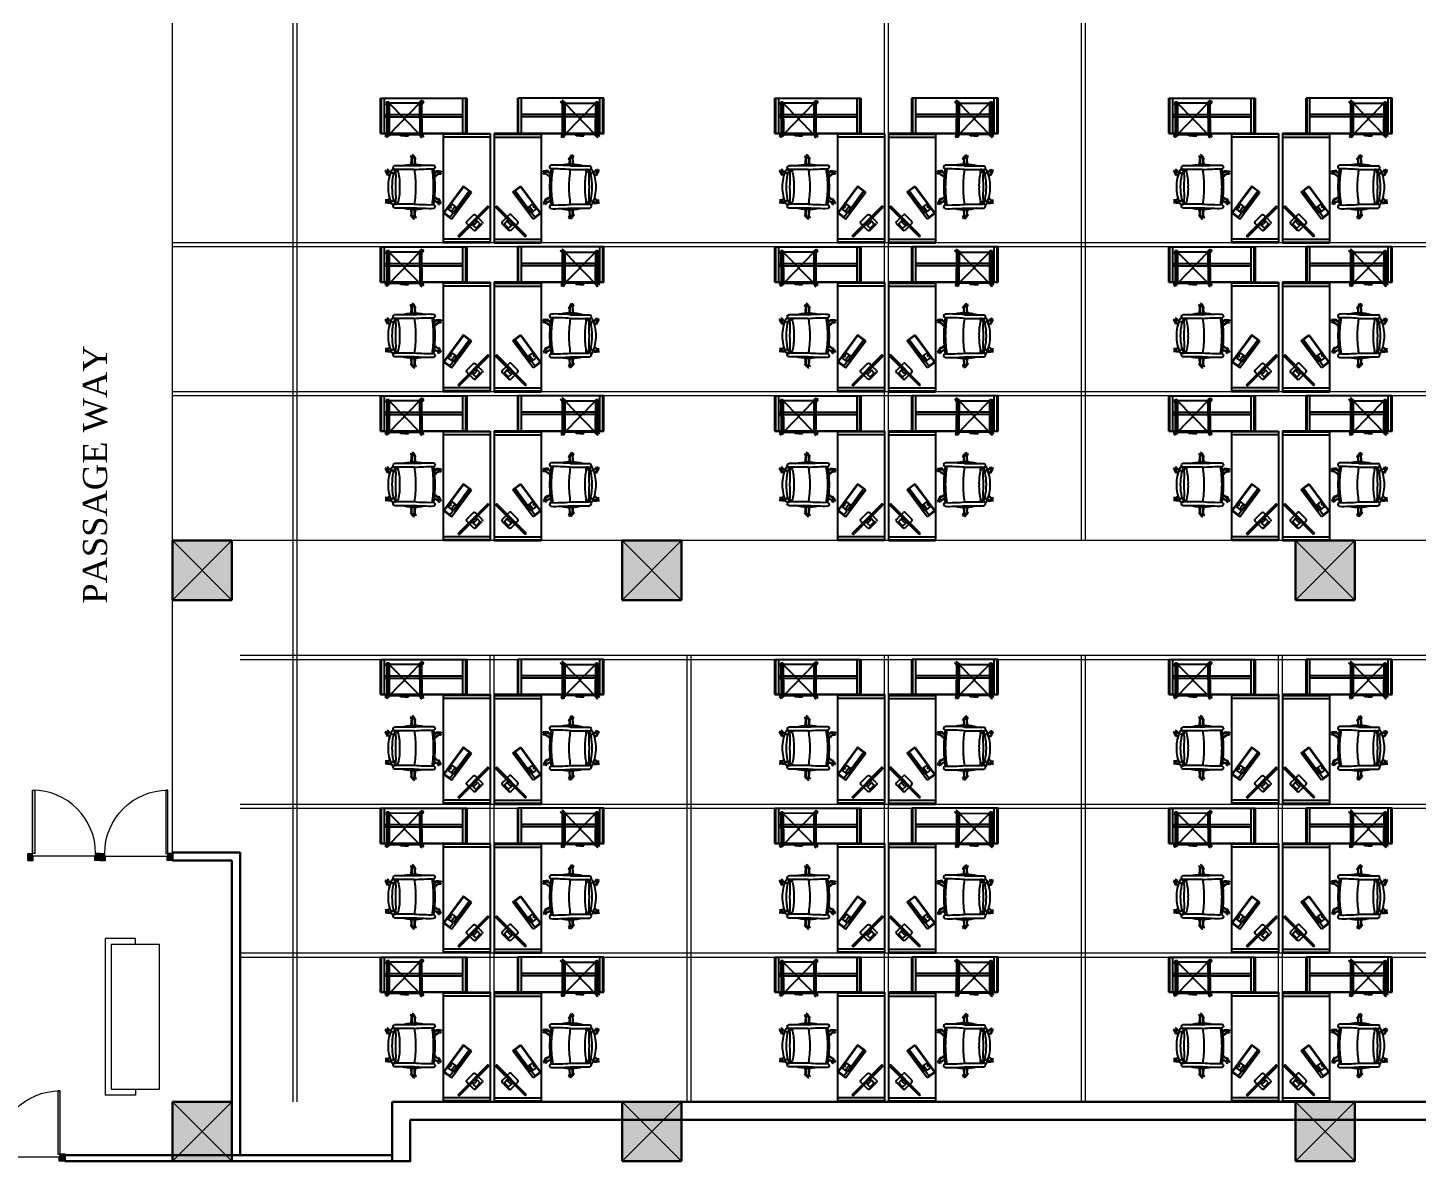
# Model space of a CAD drawing. Header units: inches. Extents: x 327481 to 195042051, y -335014 to 44773228.
# Drawn here: x 361381 to 362071, y -328941 to -328377 of the extents above; entities that cross this region are included whole.
import ezdxf

# ---------------------------------------------------------------- set-up
doc = ezdxf.new("R2010")
doc.units = ezdxf.units.IN
doc.header["$MEASUREMENT"] = 0
for name, color, linetype in [('cad-block.com', 250, 'Continuous'), ('center', 146, 'Continuous'), ('FURNITURE1', 36, 'Continuous'), ('PARTITION', 174, 'Continuous'), ('PATHWAY', 19, 'Continuous')]:
    doc.layers.add(name, color=color, linetype=linetype)
for name, color, linetype, lineweight in [('column 1', 146, 'Continuous', 30), ('DOOR', 47, 'Continuous', 9), ('furniture', 251, 'Continuous', 13), ('TEXT', 7, 'Continuous', 0), ('WALL', 12, 'Continuous', 30)]:
    doc.layers.add(name, color=color, linetype=linetype, lineweight=lineweight)
doc.styles.get("Standard").update_dxf_attribs({"font": 'times.ttf', "height": 12})

# ---------------------------------------------------------------- blocks, each defined once
blk = doc.blocks.new('RTU')
at = {"layer": 'DOOR'}
for points in [[(2799511, -182811), (2799511, -182874), (2799551, -182874), (2799551, -182886), (2799611, -182886), (2799611, -182811)], [(2798637, -183716, 0.009156), (2798637, -183748), (2799511, -183748), (2799511, -183716)], [(2799611, -183811), (2799611, -183736), (2799551, -183736), (2799551, -183748), (2799511, -183748), (2799511, -183811)]]:
    blk.add_hatch(color=256, dxfattribs=at).paths.add_polyline_path(points)
at = {"layer": 'DOOR', "ltscale": 300}
for p, q in [((2799511, -182811), (2799511, -182874)), ((2799611, -182811), (2799511, -182811)), ((2799551, -182874), (2799511, -182874)), ((2799551, -182874), (2799551, -182886)), ((2799611, -182886), (2799551, -182886)), ((2799551, -182886), (2799551, -183736)), ((2799611, -182811), (2799611, -182886)), ((2798637, -183748), (2798637, -183716)), ((2798637, -183716), (2799511, -183716)), ((2799511, -183716), (2799511, -183748)), ((2799511, -183748), (2798637, -183748)), ((2799511, -183811), (2799511, -183748)), ((2799551, -183748), (2799511, -183748)), ((2799611, -183811), (2799511, -183811)), ((2799611, -183736), (2799551, -183736)), ((2799551, -183748), (2799551, -183736)), ((2799611, -183811), (2799611, -183736))]:
    blk.add_line(p, q, dxfattribs=at)
blk.add_arc((2799511, -183748), 874, 90, 180, dxfattribs=at)
blk = doc.blocks.new('COLUMN1')
at = {"layer": 'column 1'}
h = blk.add_hatch(color=256, dxfattribs=at)
h.paths.add_polyline_path([(1, 1), (0, 1), (0.5, 0.5)])
h.paths.add_polyline_path([(1, 1), (0.5, 0.5), (1, 0)])
h.paths.add_polyline_path([(0.5, 0.5), (0, 0), (1, 0)])
h.paths.add_polyline_path([(0.5, 0.5), (0, 1), (0, 0)])
at = {"layer": 'column 1', "lineweight": 0, "ltscale": 0.3}
for p, q in [((0, 1), (1, 0)), ((0, 0), (1, 1))]:
    blk.add_line(p, q, dxfattribs=at)
at = {"layer": 'column 1', "ltscale": 0.3}
for p, q in [((1, 1), (0, 1)), ((0, 1), (0, 0)), ((1, 0), (1, 1)), ((0, 0), (1, 0))]:
    blk.add_line(p, q, dxfattribs=at)
blk = doc.blocks.new('dxfs')
at = {"layer": 'furniture', "lineweight": 0}
for p, q in [((366392.42, -330024.22), (366392.42, -330102.22)), ((366407.42, -330024.22), (366392.42, -330024.22)), ((366395.42, -330027.22), (366395.42, -330099.22)), ((366419.42, -330027.22), (366395.42, -330027.22)), ((366407.42, -330027.22), (366407.42, -330024.22)), ((366419.42, -330099.22), (366419.42, -330027.22)), ((366407.42, -330102.22), (366392.42, -330102.22)), ((366395.42, -330099.22), (366419.42, -330099.22)), ((366407.42, -330099.22), (366407.42, -330102.22))]:
    blk.add_line(p, q, dxfattribs=at)
blk = doc.blocks.new('furn040')
at = {"color": 0, "linetype": 'ByBlock', "ltscale": 100}
for p, q in [((-1394, 0), (-1394, -600)), ((-1394, 0), (-1394, -600)), ((6, 0), (-1394, 0)), ((6, 0), (-1394, 0)), ((-1382, 0), (-1382, -600)), ((-1344, 0), (-1344, -600)), ((-44, 0), (-44, -600)), ((-6, 0), (-6, -600)), ((6, -600), (6, 0)), ((-1089, -496), (-744, -238)), ((-668, -340), (-1014, -597)), ((-957, -407), (-773, -270)), ((-763, -283), (-948, -420)), ((-944, -426), (-730, -267)), ((-676, -339), (-890, -499)), ((-773, -270), (-763, -283)), ((-755, -259), (-744, -250)), ((-747, -270), (-755, -259)), ((-735, -262), (-747, -270)), ((-744, -238), (-668, -340)), ((-744, -250), (-735, -262)), ((-730, -267), (-676, -339)), ((456, -300), (6, -300)), ((6, -300), (456, -300)), ((6, -300), (6, -700)), ((6, -700), (6, -300)), ((6, -312), (456, -312)), ((6, -350), (456, -350)), ((216, -700), (216, -350)), ((246, -700), (246, -350)), ((416, -300), (446, -300)), ((456, -700), (456, -300)), ((-1014, -597), (-1089, -496)), ((-1063, -517), (-1007, -475)), ((-1010, -588), (-1063, -517)), ((-1013, -450), (-967, -415)), ((-1004, -462), (-1013, -450)), ((-1007, -475), (-954, -546)), ((-958, -427), (-1004, -462)), ((-1001, -470), (-949, -432)), ((-985, -492), (-1001, -470)), ((-933, -454), (-985, -492)), ((-967, -415), (-958, -427)), ((-948, -420), (-957, -407)), ((-956, -531), (-939, -518)), ((-950, -540), (-956, -531)), ((-900, -503), (-950, -540)), ((-949, -432), (-933, -454)), ((-947, -508), (-932, -497)), ((-939, -518), (-947, -508)), ((-890, -499), (-944, -426)), ((-932, -497), (-924, -507)), ((-924, -507), (-907, -494)), ((-907, -494), (-900, -503)), ((6, -410), (6, -440)), ((6, -600), (-1394, -600)), ((-954, -546), (-1010, -588)), ((-904, -660), (-898, -649)), ((-877, -675), (-904, -660)), ((-898, -649), (-888, -655)), ((-888, -629), (-893, -639)), ((-893, -639), (-883, -645)), ((-856, -643), (-888, -629)), ((-888, -655), (-878, -660)), ((-883, -645), (-873, -650)), ((-880, -669), (-850, -652)), ((-880, -669), (-852, -718)), ((-826, -661), (-856, -643)), ((-850, -652), (-814, -714)), ((-838, -668), (-832, -671)), ((-832, -671), (-826, -661)), ((-506, -652), (-542, -714)), ((-510, -626), (-499, -626)), ((-510, -657), (-510, -626)), ((-506, -652), (-476, -669)), ((-476, -669), (-505, -718)), ((-499, -626), (-498, -637)), ((-498, -637), (-498, -649)), ((-487, -625), (-487, -637)), ((-476, -625), (-487, -625)), ((-487, -637), (-486, -648)), ((-484, -688), (-484, -695)), ((-484, -695), (-473, -694)), ((-472, -659), (-476, -625)), ((-473, -694), (-472, -659)), ((6, -1400), (6, -700)), ((6, -700), (6, -1400)), ((216, -1350), (216, -700)), ((246, -1350), (246, -700)), ((456, -1400), (456, -700)), ((-47, -887), (-44, -876)), ((-23, -895), (-47, -887)), ((-44, -876), (-34, -879)), ((-38, -856), (-41, -866)), ((-41, -866), (-31, -869)), ((-8, -863), (-38, -856)), ((-34, -879), (-24, -882)), ((-31, -869), (-23, -871)), ((-23, -870), (407, -872)), ((-23, -900), (-23, -870)), ((-23, -880), (407, -882)), ((12, -870), (-8, -863)), ((380, -872), (407, -848)), ((406, -863), (399, -870)), ((414, -856), (406, -863)), ((414, -871), (406, -878)), ((407, -848), (414, -856)), ((407, -894), (429, -871)), ((407, -872), (407, -902)), ((421, -864), (414, -871)), ((429, -871), (421, -864)), ((-1089, -975), (-1082, -966)), ((-1064, -998), (-1089, -975)), ((-1082, -966), (-1073, -973)), ((-1067, -948), (-1074, -957)), ((-1074, -957), (-1066, -964)), ((-1073, -973), (-1065, -980)), ((-1044, -965), (-1067, -948)), ((-1066, -964), (-1057, -972)), ((-1036, -1019), (-1064, -998)), ((-1052, -1001), (-1052, -966)), ((-1052, -966), (-968, -966)), ((-1052, -1001), (-968, -1001)), ((-1038, -1003), (-1029, -1011)), ((-1038, -1003), (-1038, -1003)), ((-1029, -1011), (-1036, -1019)), ((-948, -973), (-948, -1222)), ((-900, -973), (-900, -1208)), ((-456, -973), (-456, -1208)), ((-409, -973), (-409, -1222)), ((-305, -966), (-388, -966)), ((-305, -1001), (-388, -1001)), ((-331, -960), (-324, -950)), ((-325, -964), (-331, -960)), ((-324, -950), (-294, -968)), ((-311, -1002), (-285, -1017)), ((-305, -966), (-305, -1001)), ((-288, -1001), (-298, -995)), ((-294, -968), (-266, -988)), ((-282, -991), (-291, -985)), ((-279, -1007), (-288, -1001)), ((-285, -1017), (-279, -1007)), ((-272, -998), (-282, -991)), ((-266, -988), (-272, -998)), ((-24, -1045), (-9, -1045)), ((-24, -1095), (-24, -1045)), ((407, -902), (-23, -900)), ((-10, -1290), (-8, -900)), ((392, -902), (-10, -1290)), ((-8, -900), (390, -1292)), ((392, -902), (390, -1292)), ((407, -894), (407, -894)), ((-24, -1095), (-24, -1095)), ((-24, -1095), (-24, -1095)), ((-24, -1095), (-24, -1145)), ((-24, -1145), (-9, -1145)), ((-884, -1273), (-884, -1308)), ((-872, -1273), (-884, -1273)), ((-884, -1308), (-881, -1343)), ((-880, -1299), (-862, -1268)), ((-850, -1316), (-880, -1299)), ((-872, -1280), (-872, -1273)), ((-870, -1331), (-870, -1319)), ((-869, -1342), (-870, -1331)), ((-858, -1330), (-859, -1319)), ((-858, -1342), (-858, -1330)), ((-850, -1316), (-829, -1279)), ((-846, -1311), (-846, -1341)), ((-525, -1296), (-530, -1307)), ((-530, -1307), (-500, -1324)), ((-506, -1316), (-528, -1279)), ((-519, -1300), (-525, -1296)), ((-476, -1299), (-506, -1316)), ((-500, -1324), (-469, -1339)), ((-476, -1299), (-494, -1268)), ((-474, -1323), (-483, -1318)), ((-479, -1293), (-453, -1308)), ((-468, -1313), (-478, -1308)), ((-463, -1328), (-474, -1323)), ((-469, -1339), (-463, -1328)), ((-458, -1318), (-468, -1313)), ((-453, -1308), (-458, -1318)), ((-25, -1298), (-47, -1321)), ((-47, -1321), (-39, -1328)), ((-39, -1328), (-32, -1321)), ((-32, -1321), (-25, -1314)), ((-32, -1336), (-24, -1328)), ((-25, -1343), (-32, -1336)), ((405, -1292), (-25, -1290)), ((-25, -1320), (-25, -1290)), ((405, -1312), (-25, -1310)), ((2, -1320), (-25, -1343)), ((405, -1322), (-25, -1320)), ((-24, -1328), (-17, -1321)), ((6, -1350), (456, -1350)), ((6, -1388), (456, -1388)), ((6, -1400), (456, -1400)), ((370, -1322), (389, -1328)), ((405, -1292), (405, -1322)), ((413, -1322), (405, -1320)), ((416, -1312), (406, -1310))]:
    blk.add_line(p, q, dxfattribs=at)
at = {"color": 0, "linetype": 'ByBlock'}
for p, q in [((-1314, -394), (-941, -20)), ((-1201, -175), (-1199, -177)), ((-1200, -175), (-1199, -176)), ((-1163, -206), (-1129, -172)), ((-1160, -134), (-1158, -136)), ((-1159, -134), (-1157, -136)), ((-1112, -166), (-1154, -129)), ((-1131, -170), (-1130, -169)), ((-1131, -170), (-1110, -190)), ((-1130, -169), (-1115, -185)), ((-1123, -102), (-1073, -152)), ((-1059, -167), (-1034, -191)), ((-933, -21), (-941, -20)), ((-1233, -211), (-1182, -262)), ((-1169, -222), (-1205, -180)), ((-1168, -276), (-1144, -300)), ((-1165, -204), (-1144, -224)), ((-1165, -204), (-1149, -220)), ((-1165, -204), (-1165, -204)), ((-1313, -401), (-1314, -394))]:
    blk.add_line(p, q, dxfattribs=at)
for points in [[(-1303, -411), (-923, -31), (-933, -21), (-1313, -401), (-1303, -411)], [(-1233, -187), (-1148, -102)], [(-1205, -180), (-1154, -129)], [(-1199, -177), (-1157, -136)], [(-1199, -176), (-1158, -136)], [(-1119, -300), (-1034, -215)]]:
    blk.add_lwpolyline(points, dxfattribs=at)
for points in [[(-1112, -166, -0.263666), (-1107, -175), (-1108, -179), (-1115, -185)], [(-1169, -222, 0.263666), (-1159, -227), (-1156, -226), (-1149, -220)]]:
    blk.add_lwpolyline(points, format="xyb", dxfattribs=at)
for centre, radius in [((-1210, -170), 1.73), ((-1200, -160), 1.73), ((-1190, -150), 1.73), ((-1180, -139), 1.73), ((-1170, -129), 1.73), ((-1159, -119), 1.73), ((-1230, -190), 1.73), ((-1220, -180), 1.73), ((-1144, -242), 1.14), ((-1093, -191), 1.14)]:
    blk.add_circle(centre, radius, dxfattribs=at)
at = {"color": 0, "linetype": 'ByBlock', "ltscale": 100}
blk.add_circle((191, -1096), 5, dxfattribs=at)
at = {"color": 0, "linetype": 'ByBlock', "ltscale": 0.7}
blk.add_circle((191, -1096), 5, dxfattribs=at)
at = {"color": 0, "linetype": 'ByBlock'}
for centre, start, end in [((-1135, -114), 45, 135), ((-1220, -199), 135, 225), ((-1131, -288), 225, 315), ((-1046, -203), 315, 45)]:
    blk.add_arc(centre, 17.2, start, end, dxfattribs=at)
at = {"color": 0, "linetype": 'ByBlock', "ltscale": 100}
for centre, radius, start, end in [((-931, -730), 25, 23.3646, 166.0119), ((-678, -2045), 1338, 90, 99.9112), ((1031, 124), 2069, 202.5522, 204.0646), ((-865, -660), 13.3, 30, 210), ((-865, -660), 5.78, 30, 210), ((-2492, -1909), 2069, 35.3389, 37.4478), ((-678, -2045), 1338, 80.0888, 90), ((1136, -1909), 2069, 142.5522, 144.6611), ((-491, -660), 13.3, 330, 150), ((-2387, 124), 2069, 335.9354, 337.4478), ((-491, -660), 5.78, 330, 150), ((-425, -730), 25, 13.9881, 156.6354), ((-366, -974), 602, 167.935, 195.1126), ((1175, -781), 2131, 178.4583, 185.1431), ((1253, -780), 2162, 178.4274, 185.1186), ((-678, -2045), 1318, 90, 100.0809), ((-678, -2045), 1318, 79.9191, 90), ((-2610, -780), 2162, 354.8814, 1.5726), ((-2531, -781), 2131, 354.8569, 1.5417), ((-990, -974), 602, 344.8874, 12.065), ((-12, -880), 12.1, 154.715, 204.8272), ((-12, -880), 12.1, 55.7375, 123.8046), ((395, -882), 12.1, 55.7375, 123.8046), ((-1052, -984), 13.3, 90, 270), ((-1052, -984), 5.78, 90, 270), ((-784, -3018), 2069, 95.1232, 97.4478), ((-784, 1050), 2069, 262.5522, 264.9), ((-678, -2271), 1318, 90, 99.7142), ((-678, -2271), 1318, 80.2858, 90), ((-573, 1050), 2069, 275.1, 277.4478), ((-573, -3018), 2069, 82.5522, 84.8768), ((-305, -984), 13.3, 270, 90), ((-305, -984), 5.78, 270, 90), ((-923, -1216), 25, 193.9881, 271.9852), ((-925, -1216), 25.7, 268.5806, 17.7975), ((-874, -1224), 36.8, 198.6123, 238.7576), ((-882, -1239), 20.1, 67.8258, 236.3114), ((-877, -1148), 28.4, 210.9998, 288.2701), ((-846, -1178), 54.2, 179.478, 228.8422), ((-859, -1165), 43, 196.9411, 273.1092), ((-821, -1142), 94.8, 235.4751, 262.4619), ((-701, -1942), 785, 88.3552, 102.2414), ((-841, -1255), 20.1, 67.8258, 236.3114), ((-802, -3862), 2654, 87.3318, 91.193), ((-667, -325), 926, 259.6746, 269.3108), ((-555, -3862), 2654, 88.807, 92.6682), ((-689, -325), 926, 270.6892, 280.3254), ((-655, -1942), 785, 77.7586, 91.6448), ((-536, -1142), 94.8, 277.5381, 304.5249), ((-516, -1255), 20.1, 303.6886, 112.1742), ((-497, -1165), 43, 266.8908, 343.0589), ((-480, -1148), 28.4, 251.7299, 329.0002), ((-474, -1239), 20.1, 303.6886, 112.1742), ((-510, -1178), 54.2, 311.1578, 0.522), ((-482, -1224), 36.8, 301.2424, 341.3877), ((-431, -1216), 25.7, 162.2025, 271.4194), ((-433, -1216), 25, 268.0148, 346.0119), ((-679, -774), 527, 245.9635, 270.0368), ((1031, -2092), 2069, 156.4846, 157.4478), ((-865, -1307), 13.3, 150, 330), ((-865, -1307), 5.78, 150, 330), ((-2492, -58), 2069, 322.5522, 323.7681), ((-678, -774), 527, 269.9632, 294.0365), ((1136, -58), 2069, 216.2319, 217.4478), ((-491, -1307), 13.3, 210, 30), ((-491, -1307), 5.78, 210, 30), ((-2387, -2092), 2069, 22.5522, 23.5154), ((-13, -1310), 12.1, 235.7375, 303.8046), ((394, -1312), 12.1, 235.7375, 303.8046), ((394, -1312), 12.1, 334.715, 24.8272)]:
    blk.add_arc(centre, radius, start, end, dxfattribs=at)

msp = doc.modelspace()

# ---------------------------------------------------------------- linework, layer by layer
at = {"layer": 'furniture'}
for p, q in [((362011.411, -328632.067), (362015.411, -328632.067)), ((362011.411, -328632.067), (362011.411, -328636.075)), ((361478.594, -328911.087), (361482.594, -328911.087))]:
    msp.add_line(p, q, dxfattribs=at)
at = {"layer": 'FURNITURE1', "lineweight": 0}
msp.add_line((361984.998, -328911.087), (361960.998, -328911.087), dxfattribs=at)
at = {"layer": 'PARTITION', "lineweight": 0}
for p, q in [((361512.998, -328911.088), (361512.998, -328374.784)), ((361514.998, -328911.088), (361514.998, -328374.784)), ((361806.998, -328632.067), (361806.998, -328374.784)), ((361808.998, -328632.067), (361808.998, -328374.784)), ((361904.998, -328632.067), (361904.998, -328374.784)), ((361906.998, -328632.067), (361906.998, -328374.784)), ((362296.998, -328484.067), (361453.05, -328484.067)), ((362296.998, -328486.067), (361453.05, -328486.067)), ((362296.998, -328558.067), (361453.05, -328558.067)), ((362296.998, -328560.067), (361453.05, -328560.067)), ((362296.998, -328632.067), (361453.05, -328632.067)), ((361486.594, -328689.088), (362296.998, -328689.088)), ((361610.998, -328911.088), (361610.998, -328689.088)), ((361612.998, -328911.088), (361612.998, -328689.088)), ((361708.998, -328911.088), (361708.998, -328689.088)), ((361710.998, -328911.088), (361710.998, -328689.088)), ((361806.998, -328911.088), (361806.998, -328689.088)), ((361808.998, -328911.088), (361808.998, -328689.088)), ((361904.998, -328911.088), (361904.998, -328689.088)), ((361906.998, -328911.088), (361906.998, -328689.088)), ((362002.998, -328911.088), (362002.998, -328689.088)), ((362004.998, -328911.088), (362004.998, -328689.088)), ((361486.594, -328691.088), (362296.998, -328691.088)), ((361486.594, -328763.088), (362296.998, -328763.088)), ((361486.594, -328765.088), (362296.998, -328765.088)), ((361486.594, -328837.088), (362296.998, -328837.088)), ((361486.594, -328839.088), (362296.998, -328839.088))]:
    msp.add_line(p, q, dxfattribs=at)
at = {"layer": 'PATHWAY', "lineweight": 0}
msp.add_line((361453.05, -328791.177), (361453.05, -328374.784), dxfattribs=at)
at = {"layer": 'WALL'}
for p, q in [((361453.05, -328787.177), (361486.594, -328787.177)), ((361453.05, -328791.177), (361453.05, -328787.177)), ((361453.05, -328791.177), (361482.594, -328791.177)), ((361482.594, -328937.631), (361482.594, -328791.177)), ((361486.594, -328937.631), (361486.594, -328787.177)), ((361482.594, -328920.068), (361482.594, -328911.087)), ((361562.196, -328920.068), (361562.196, -328911.087)), ((362514.096, -328911.087), (361562.459, -328911.087)), ((361562.196, -328940.631), (361562.196, -328920.068)), ((362514.096, -328920.068), (361571.196, -328920.068)), ((362505.036, -328920.068), (361571.256, -328920.068)), ((361399.426, -328940.631), (361399.426, -328937.031))]:
    msp.add_line(p, q, dxfattribs=at)
for points in [[(361399.426, -328940.631), (361571.196, -328940.631), (361571.196, -328920.068)], [(361399.426, -328937.631), (361562.196, -328937.631)]]:
    msp.add_lwpolyline(points, dxfattribs=at)

# ---------------------------------------------------------------- block references
at = {"layer": 'cad-block.com', "yscale": 0.0389195758130585, "zscale": 0.0389195758130585}
for p, xscale, rotation in [((361610.998, -328429.813), -0.0389195758130585, 270), ((361612.998, -328429.813), 0.0389195758130585, 90), ((361806.998, -328429.813), -0.0389195758130585, 270), ((361808.998, -328429.813), 0.0389195758130585, 90), ((362002.998, -328429.813), -0.0389195758130585, 270), ((362004.998, -328429.813), 0.0389195758130585, 90), ((361610.998, -328503.813), -0.0389195758130585, 270), ((361612.998, -328503.813), 0.0389195758130585, 90), ((361806.998, -328503.813), -0.0389195758130585, 270), ((361808.998, -328503.813), 0.0389195758130585, 90), ((362002.998, -328503.813), -0.0389195758130585, 270), ((362004.998, -328503.813), 0.0389195758130585, 90), ((361610.998, -328577.813), -0.0389195758130585, 270), ((361612.998, -328577.813), 0.0389195758130585, 90), ((361806.998, -328577.813), -0.0389195758130585, 270), ((361808.998, -328577.813), 0.0389195758130585, 90), ((362002.998, -328577.813), -0.0389195758130585, 270), ((362004.998, -328577.813), 0.0389195758130585, 90), ((361610.998, -328708.834), -0.0389195758130585, 270), ((361612.998, -328708.834), 0.0389195758130585, 90), ((361806.998, -328708.834), -0.0389195758130585, 270), ((361808.998, -328708.834), 0.0389195758130585, 90), ((362002.998, -328708.834), -0.0389195758130585, 270), ((362004.998, -328708.834), 0.0389195758130585, 90), ((361610.998, -328782.834), -0.0389195758130585, 270), ((361612.998, -328782.834), 0.0389195758130585, 90), ((361806.998, -328782.834), -0.0389195758130585, 270), ((361808.998, -328782.834), 0.0389195758130585, 90), ((362002.998, -328782.834), -0.0389195758130585, 270), ((362004.998, -328782.834), 0.0389195758130585, 90), ((361610.998, -328856.834), -0.0389195758130585, 270), ((361612.998, -328856.834), 0.0389195758130585, 90), ((361806.998, -328856.834), -0.0389195758130585, 270), ((361808.998, -328856.834), 0.0389195758130585, 90), ((362002.998, -328856.834), -0.0389195758130585, 270), ((362004.998, -328856.834), 0.0389195758130585, 90)]:
    msp.add_blockref('furn040', p, dxfattribs=dict(at, xscale=xscale, rotation=rotation))
at = {"layer": 'center', "xscale": 29.5434782608645, "yscale": 29.5434782608645, "zscale": 39.3913043478359, "rotation": 90}
for p in [(361482.594, -328661.611), (361706.128, -328661.611), (362040.954, -328661.611), (361482.594, -328940.631), (361706.128, -328940.631), (362040.954, -328940.631)]:
    msp.add_blockref('COLUMN1', p, dxfattribs=at)
at = {"layer": 'DOOR', "yscale": 0.03599999996367842}
for p, xscale, zscale, rotation in [((367998.257, -228005.192), 0.03599999996367842, 0.03599999996367842, 270), ((354835.844, -228005.192), -0.03599999996367842, 0.03599999995395007, 90), ((354782.22, -228154.646), -0.03599999996367842, 0.03599999995395007, 90)]:
    msp.add_blockref('RTU', p, dxfattribs=dict(at, xscale=xscale, zscale=zscale, rotation=rotation))
at = {"layer": 'furniture', "lineweight": 0}
msp.add_blockref('dxfs', (-4972.83, 1194.38), dxfattribs=at)

# ---------------------------------------------------------------- texts
at = {"layer": 'TEXT', "color": 0, "insert": (361388.486, -328690.749), "char_height": 12, "width": 178.42134, "attachment_point": 1, "rotation": 90}
msp.add_mtext('\\P{\\W6.03372; }PASSAGE WAY', dxfattribs=at)

doc.saveas('drawing.dxf')
